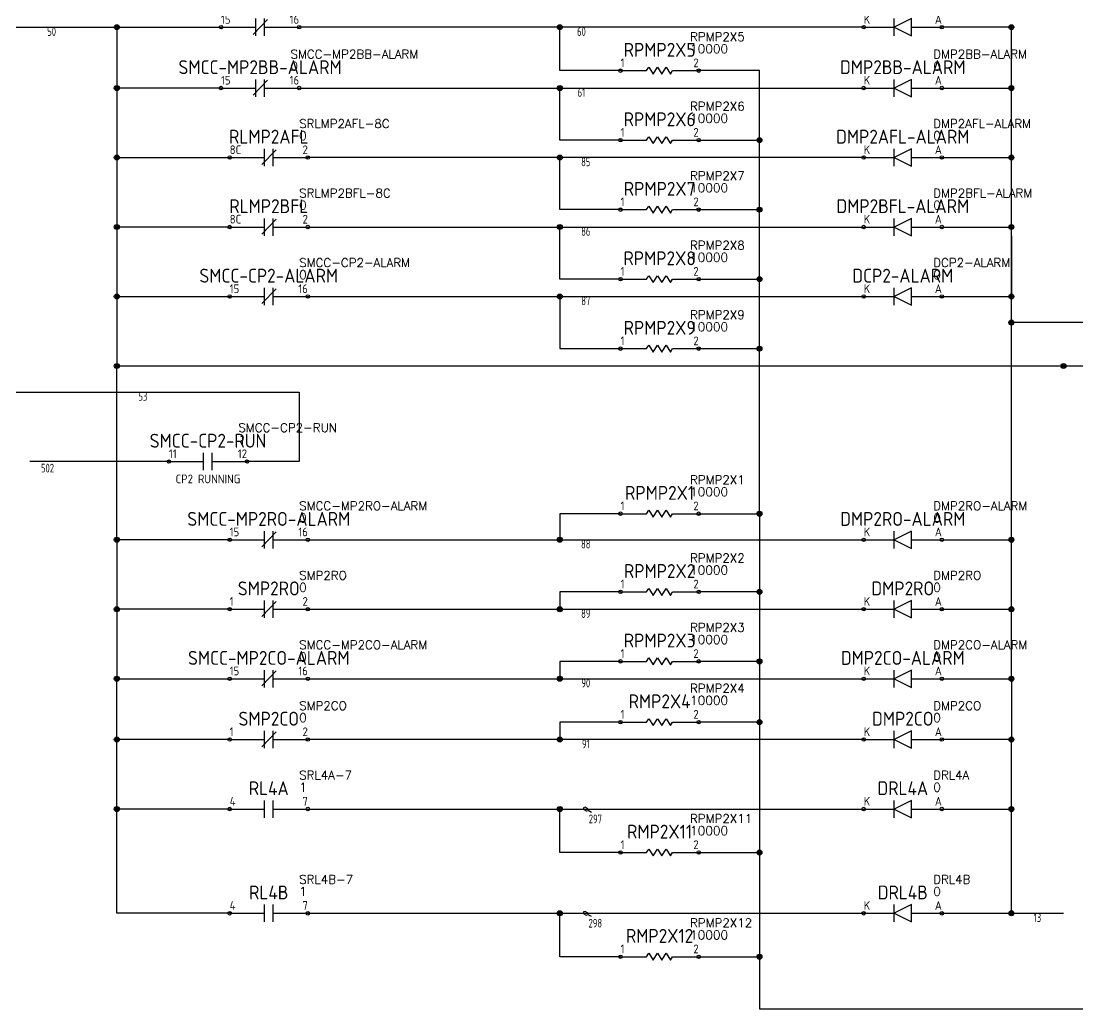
# Model space of a CAD drawing. Header units: millimetres. Extents: x 0 to 1020, y 0 to 646.
# Drawn here: x 515 to 819.1, y 217.5 to 501.8 of the extents above; entities that cross this region are included whole.
import ezdxf
from ezdxf.enums import TextEntityAlignment as Align

# ---------------------------------------------------------------- set-up
doc = ezdxf.new("R2010")
doc.units = ezdxf.units.MM
doc.header["$LTSCALE"] = 0.5
for name, color, linetype in [('NETLIST', 50, 'Continuous'), ('SYMS', 7, 'Continuous'), ('WIREFIXED', 7, 'Continuous'), ('WIRENO', 7, 'Continuous'), ('WIRES', 7, 'Continuous')]:
    doc.layers.add(name, color=color, linetype=linetype)
doc.styles.get("Standard").update_dxf_attribs({"font": 'txt.shx', "bigfont": 'gbcbig.shx'})
doc.styles.add('WD_IEC', font='isocp2.shx', dxfattribs={"width": 0.9, "height": 4})

# ---------------------------------------------------------------- blocks, each defined once
blk = doc.blocks.new('WDDOT')
for radius in [0.72, 0.449, 0.223]:
    blk.add_circle((0, 0), radius)
blk = doc.blocks.new('CONTACT-NC')
for p, q in [((0, 0), (10, 0)), ((13.35, 2.25), (9.28, -2.05)), ((10, -2.5), (10, 2.5)), ((12.5, -2.5), (12.5, 2.5)), ((12.5, 0), (22.5, 0))]:
    blk.add_line(p, q)
for centre in [(0, 0), (22.5, 0)]:
    blk.add_circle(centre, 0.5)
at = {"style": 'WD_IEC', "flags": 1}
blk.add_attdef('LOC', text='', height=4, dxfattribs=at).set_placement((11.25, 11), align=Align.MIDDLE_CENTER)
at = {"style": 'WD_IEC'}
for tag, height, p in [('TAG1', 4, (11.25, 6)), ('DESC1', 2.5, (11.25, -5))]:
    blk.add_attdef(tag, text='', height=height, dxfattribs=at).set_placement(p, align=Align.MIDDLE_CENTER)
for tag, p, height, flags in [('TERM01', (0, 1), 2.5, 8), ('X4TERM01', (0, 0), 0.64, 1), ('X1TERM02', (22.5, 0), 0.64, 1)]:
    blk.add_attdef(tag, p, '', height=height, dxfattribs=dict(at, flags=flags))
at = {"style": 'WD_IEC', "flags": 8}
blk.add_attdef('TERM02', text='', height=2.5, dxfattribs=at).set_placement((22.5, 1), align=Align.RIGHT)
at = {"layer": 'NETLIST'}
for tag, p, height in [('NETTAG', (20, 8.5), 2.5), ('NETVALUE', (20, 5), 2.56)]:
    blk.add_attdef(tag, p, '', height=height, dxfattribs=at)
blk = doc.blocks.new('DIODE-L')
for p, q in [((-22.5, 0), (-13.75, 0)), ((-13.75, -2.5), (-13.75, 2.5)), ((-8.75, 2.5), (-13.75, 0)), ((-13.75, 0), (-8.75, -2.5)), ((-8.75, -2.5), (-8.75, 2.5)), ((-8.75, 0), (0, 0))]:
    blk.add_line(p, q)
for centre in [(-22.5, 0), (0, 0)]:
    blk.add_circle(centre, 0.5)
at = {"style": 'WD_IEC', "flags": 1}
blk.add_attdef('LOC', text='', height=4, dxfattribs=at).set_placement((-11.25, 11), align=Align.MIDDLE_CENTER)
at = {"style": 'WD_IEC'}
for tag, height, p in [('TAG1', 4, (-11.25, 6)), ('DESC1', 2.5, (-11.25, -5))]:
    blk.add_attdef(tag, text='', height=height, dxfattribs=at).set_placement(p, align=Align.MIDDLE_CENTER)
for tag, p, height, flags in [('TERM01', (-22.5, 1), 2.5, 8), ('X4TERM01', (-22.5, 0), 0.64, 1), ('X1TERM02', (0, 0), 0.64, 1)]:
    blk.add_attdef(tag, p, '', height=height, dxfattribs=dict(at, flags=flags))
at = {"style": 'WD_IEC', "flags": 8}
blk.add_attdef('TERM02', text='', height=2.5, dxfattribs=at).set_placement((0, 1), align=Align.RIGHT)
at = {"layer": 'NETLIST'}
for tag, p, height in [('NETTAG', (-2.5, 8.5), 2.5), ('NETVALUE', (-2.5, 5), 2.56)]:
    blk.add_attdef(tag, p, '', height=height, dxfattribs=at)
blk = doc.blocks.new('CONTACT-NO')
for p, q in [((2.5, 0), (12.5, 0)), ((12.5, -2.5), (12.5, 2.5)), ((15, -2.5), (15, 2.5)), ((15, 0), (25, 0))]:
    blk.add_line(p, q)
for centre in [(2.5, 0), (25, 0)]:
    blk.add_circle(centre, 0.5)
at = {"style": 'WD_IEC', "flags": 1}
blk.add_attdef('LOC', text='', height=4, dxfattribs=at).set_placement((13.75, 11), align=Align.MIDDLE_CENTER)
at = {"style": 'WD_IEC'}
for tag, height, p in [('TAG1', 4, (13.75, 6)), ('DESC1', 2.5, (13.75, -5))]:
    blk.add_attdef(tag, text='', height=height, dxfattribs=at).set_placement(p, align=Align.MIDDLE_CENTER)
for tag, p, height, flags in [('TERM01', (2.5, 1), 2.5, 8), ('X4TERM01', (2.5, 0), 0.64, 1), ('X1TERM02', (25, 0), 0.64, 1)]:
    blk.add_attdef(tag, p, '', height=height, dxfattribs=dict(at, flags=flags))
at = {"style": 'WD_IEC', "flags": 8}
blk.add_attdef('TERM02', text='', height=2.5, dxfattribs=at).set_placement((25, 1), align=Align.RIGHT)
at = {"layer": 'NETLIST'}
for tag, p, height in [('NETTAG', (22.5, 8.5), 2.5), ('NETVALUE', (22.5, 5), 2.56)]:
    blk.add_attdef(tag, p, '', height=height, dxfattribs=at)
blk = doc.blocks.new('RESISTOR-1')
for p, q in [((0, 0), (7.5, 0)), ((7.5, 0), (8.12, 1)), ((8.12, 1), (9.38, -1)), ((9.38, -1), (10.62, 1)), ((10.62, 1), (11.88, -1)), ((11.88, -1), (13.12, 1)), ((13.12, 1), (14.38, -1)), ((14.38, -1), (15, 0)), ((15, 0), (22.5, 0))]:
    blk.add_line(p, q)
for centre in [(0, 0), (22.5, 0)]:
    blk.add_circle(centre, 0.5)
at = {"style": 'WD_IEC', "flags": 1}
blk.add_attdef('LOC', text='', height=4, dxfattribs=at).set_placement((11.25, 11), align=Align.MIDDLE_CENTER)
at = {"style": 'WD_IEC'}
for tag, height, p in [('TAG1', 4, (11.25, 6)), ('DESC1', 2.5, (10.75, -3))]:
    blk.add_attdef(tag, text='', height=height, dxfattribs=at).set_placement(p, align=Align.MIDDLE_CENTER)
for tag, p, height, flags in [('TERM01', (0, 1), 2.5, 8), ('X4TERM01', (0, 0), 0.64, 1), ('X1TERM02', (22.5, 0), 0.64, 1)]:
    blk.add_attdef(tag, p, '', height=height, dxfattribs=dict(at, flags=flags))
at = {"style": 'WD_IEC', "flags": 8}
blk.add_attdef('TERM02', text='', height=2.5, dxfattribs=at).set_placement((22.5, 1), align=Align.RIGHT)
at = {"layer": 'NETLIST'}
for tag, p, height in [('NETTAG', (20, 8.5), 2.5), ('NETVALUE', (20, 5), 2.56)]:
    blk.add_attdef(tag, p, '', height=height, dxfattribs=at)
blk = doc.blocks.new('WD_WNH2')
at = {"linetype": 'Continuous', "style": 'WD_IEC', "width": 0.8}
blk.add_attdef('WIRENO', text='', height=2.5, dxfattribs=at).set_placement((0, 0), align=Align.TOP_CENTER)
at = {"style": 'WD_IEC', "flags": 1}
for tag, p in [('W02USER', (0, -1.21)), ('W03USER', (0, -1.33)), ('W04USER', (0, -1.46)), ('W05USER', (0, -1.58)), ('W06USER', (0, -1.71)), ('W07USER', (0, -1.83)), ('W08USER', (0, -1.96)), ('W09USER', (0, -2.08)), ('W01USER', (0, -1.08)), ('W10USER', (0, -2.21))]:
    blk.add_attdef(tag, text='', height=0.08, dxfattribs=at).set_placement(p, align=Align.CENTER)

msp = doc.modelspace()

# ---------------------------------------------------------------- linework, layer by layer
at = {"layer": 'WIRENO'}
for points in [[(679.15, 274.05), (678.19, 274.6), (678.04, 275.15), (677.35, 275.54), (676.81, 275.4), (676.96, 274.85), (677.65, 274.46), (677.92, 274.53)], [(679.15, 244.05), (678.19, 244.6), (678.04, 245.15), (677.35, 245.54), (676.81, 245.4), (676.96, 244.85), (677.65, 244.46), (677.92, 244.53)]]:
    msp.add_lwpolyline(points, dxfattribs=at)
at = {"layer": 'WIRES'}
for p, q in [((505, 500), (542.5, 500)), ((542.5, 500), (542.5, 402.5)), ((542.5, 500), (572.5, 500)), ((542.5, 500), (542.5, 462.5)), ((757.5, 500), (595, 500)), ((670, 487.5), (670, 500)), ((800, 500), (780, 500)), ((800, 462.5), (800, 500)), ((800, 482.5), (800, 500)), ((687.5, 487.5), (670, 487.5)), ((727.5, 487.5), (710, 487.5)), ((727.5, 360), (727.5, 487.5)), ((572.5, 482.5), (542.5, 482.5)), ((595, 482.5), (757.5, 482.5)), ((670, 467.5), (670, 482.5)), ((780, 482.5), (800, 482.5)), ((687.5, 467.5), (670, 467.5)), ((710, 467.5), (727.5, 467.5)), ((542.5, 462.5), (575, 462.5)), ((757.5, 462.5), (597.5, 462.5)), ((670, 447.5), (670, 462.5)), ((780, 462.5), (800, 462.5)), ((800, 460), (800, 462.5)), ((800, 422.5), (800, 460)), ((687.5, 447.5), (670, 447.5)), ((710, 447.5), (727.5, 447.5)), ((575, 442.5), (542.5, 442.5)), ((597.5, 442.5), (757.5, 442.5)), ((670, 427.5), (670, 442.5)), ((780, 442.5), (800, 442.5)), ((800, 352.5), (800, 440)), ((800, 440), (800, 422.5)), ((687.5, 427.5), (670, 427.5)), ((710, 427.5), (727.5, 427.5)), ((542.5, 422.5), (575, 422.5)), ((597.5, 422.5), (757.5, 422.5)), ((670, 422.5), (670, 407.5)), ((780, 422.5), (800, 422.5)), ((887.5, 415), (800, 415)), ((670, 407.5), (687.5, 407.5)), ((710, 407.5), (727.5, 407.5)), ((850, 402.5), (542.5, 402.5)), ((542.5, 352.5), (542.5, 402.5)), ((505, 395), (595, 395)), ((595, 395), (595, 375)), ((557.5, 375), (517.5, 375)), ((595, 375), (580, 375)), ((687.5, 360), (670, 360)), ((670, 360), (670, 352.5)), ((710, 360), (727.5, 360)), ((727.5, 360), (727.5, 337.5)), ((575, 352.5), (542.5, 352.5)), ((542.5, 352.5), (542.5, 312.5)), ((597.5, 352.5), (757.5, 352.5)), ((780, 352.5), (800, 352.5)), ((800, 312.5), (800, 352.5)), ((687.5, 337.5), (670, 337.5)), ((670, 337.5), (670, 332.5)), ((727.5, 337.5), (710, 337.5)), ((727.5, 337.5), (727.5, 317.5)), ((575, 332.5), (542.5, 332.5)), ((597.5, 332.5), (757.5, 332.5)), ((780, 332.5), (800, 332.5)), ((687.5, 317.5), (670, 317.5)), ((670, 317.5), (670, 312.5)), ((727.5, 317.5), (710, 317.5)), ((727.5, 317.5), (727.5, 300)), ((542.5, 312.5), (575, 312.5)), ((542.5, 295), (542.5, 312.5)), ((597.5, 312.5), (757.5, 312.5)), ((780, 312.5), (800, 312.5)), ((800, 312.5), (800, 295)), ((687.5, 300), (670, 300)), ((670, 300), (670, 295)), ((727.5, 300), (710, 300)), ((727.5, 300), (727.5, 217.5)), ((575, 295), (542.5, 295)), ((542.5, 275), (542.5, 295)), ((757.5, 295), (597.5, 295)), ((800, 295), (780, 295)), ((800, 275), (800, 295)), ((575, 275), (542.5, 275)), ((542.5, 245), (542.5, 275)), ((597.5, 275), (757.5, 275)), ((670, 262.5), (670, 275)), ((780, 275), (800, 275)), ((800, 245), (800, 275)), ((687.5, 262.5), (670, 262.5)), ((710, 262.5), (727.5, 262.5)), ((575, 245), (542.5, 245)), ((597.5, 245), (757.5, 245)), ((670, 232.5), (670, 245)), ((780, 245), (800, 245)), ((800, 245), (815, 245)), ((687.5, 232.5), (670, 232.5)), ((710, 232.5), (727.5, 232.5)), ((727.5, 217.5), (925.72, 217.5))]:
    msp.add_line(p, q, dxfattribs=at)

# ---------------------------------------------------------------- block references
ref = msp.add_blockref('CONTACT-NC', (572.5, 500))
ref.add_attrib('TERM02', '16', dxfattribs={"height": 2.5, "style": 'WD_IEC'}).set_placement((595, 501), align=Align.RIGHT)
ref.add_attrib('TERM01', '15', (572.5, 501), dxfattribs={"height": 2.5, "style": 'WD_IEC'})
ref.add_attrib('TAG1', 'SMCC-MP2AB-ALARM', dxfattribs={"height": 4, "style": 'WD_IEC'}).set_placement((583.75, 506), align=Align.MIDDLE_CENTER)
ref.add_attrib('NETVALUE', '0', (592.5, 505), dxfattribs={"layer": 'NETLIST', "height": 2.56})
ref.add_attrib('NETTAG', 'SMCC-MP2AB-ALARM', (592.5, 508.5), dxfattribs={"layer": 'NETLIST', "height": 2.5})
ref = msp.add_blockref('DIODE-L', (780, 500))
ref.add_attrib('NETTAG', 'DMP2AB-ALARM', (777.5, 508.5), dxfattribs={"layer": 'NETLIST', "height": 2.5})
ref.add_attrib('NETVALUE', '0', (777.5, 505), dxfattribs={"layer": 'NETLIST', "height": 2.56})
ref.add_attrib('TAG1', 'DMP2AB-ALARM', dxfattribs={"height": 4, "style": 'WD_IEC'}).set_placement((768.75, 506), align=Align.MIDDLE_CENTER)
ref.add_attrib('TERM01', 'K', (757.5, 501), dxfattribs={"height": 2.5, "style": 'WD_IEC'})
ref.add_attrib('TERM02', 'A', dxfattribs={"height": 2.5, "style": 'WD_IEC'}).set_placement((780, 501), align=Align.RIGHT)
ref = msp.add_blockref('RESISTOR-1', (687.5, 487.5))
ref.add_attrib('NETTAG', 'RPMP2X5', (707.5, 496), dxfattribs={"layer": 'NETLIST', "height": 2.5})
ref.add_attrib('NETVALUE', '10000', (707.5, 492.5), dxfattribs={"layer": 'NETLIST', "height": 2.56})
ref.add_attrib('TAG1', 'RPMP2X5', dxfattribs={"height": 4, "style": 'WD_IEC'}).set_placement((698.75, 493.5), align=Align.MIDDLE_CENTER)
ref.add_attrib('TERM01', '1', (687.5, 488.5), dxfattribs={"height": 2.5, "style": 'WD_IEC'})
ref.add_attrib('TERM02', '2', dxfattribs={"height": 2.5, "style": 'WD_IEC'}).set_placement((710, 488.5), align=Align.RIGHT)
ref = msp.add_blockref('CONTACT-NC', (572.5, 482.5))
ref.add_attrib('TERM02', '16', dxfattribs={"height": 2.5, "style": 'WD_IEC'}).set_placement((595, 483.5), align=Align.RIGHT)
ref.add_attrib('TERM01', '15', (572.5, 483.5), dxfattribs={"height": 2.5, "style": 'WD_IEC'})
ref.add_attrib('TAG1', 'SMCC-MP2BB-ALARM', dxfattribs={"height": 4, "style": 'WD_IEC'}).set_placement((583.75, 488.5), align=Align.MIDDLE_CENTER)
ref.add_attrib('NETVALUE', '0', (592.5, 487.5), dxfattribs={"layer": 'NETLIST', "height": 2.56})
ref.add_attrib('NETTAG', 'SMCC-MP2BB-ALARM', (592.5, 491), dxfattribs={"layer": 'NETLIST', "height": 2.5})
ref = msp.add_blockref('DIODE-L', (780, 482.5))
ref.add_attrib('NETTAG', 'DMP2BB-ALARM', (777.5, 491), dxfattribs={"layer": 'NETLIST', "height": 2.5})
ref.add_attrib('NETVALUE', '0', (777.5, 487.5), dxfattribs={"layer": 'NETLIST', "height": 2.56})
ref.add_attrib('TAG1', 'DMP2BB-ALARM', dxfattribs={"height": 4, "style": 'WD_IEC'}).set_placement((768.75, 488.5), align=Align.MIDDLE_CENTER)
ref.add_attrib('TERM01', 'K', (757.5, 483.5), dxfattribs={"height": 2.5, "style": 'WD_IEC'})
ref.add_attrib('TERM02', 'A', dxfattribs={"height": 2.5, "style": 'WD_IEC'}).set_placement((780, 483.5), align=Align.RIGHT)
ref = msp.add_blockref('RESISTOR-1', (687.5, 467.5))
ref.add_attrib('NETTAG', 'RPMP2X6', (707.5, 476), dxfattribs={"layer": 'NETLIST', "height": 2.5})
ref.add_attrib('NETVALUE', '10000', (707.5, 472.5), dxfattribs={"layer": 'NETLIST', "height": 2.56})
ref.add_attrib('TAG1', 'RPMP2X6', dxfattribs={"height": 4, "style": 'WD_IEC'}).set_placement((698.75, 473.5), align=Align.MIDDLE_CENTER)
ref.add_attrib('TERM01', '1', (687.5, 468.5), dxfattribs={"height": 2.5, "style": 'WD_IEC'})
ref.add_attrib('TERM02', '2', dxfattribs={"height": 2.5, "style": 'WD_IEC'}).set_placement((710, 468.5), align=Align.RIGHT)
ref = msp.add_blockref('CONTACT-NC', (575, 462.5))
ref.add_attrib('TERM02', '2', dxfattribs={"height": 2.5, "style": 'WD_IEC'}).set_placement((597.5, 463.5), align=Align.RIGHT)
ref.add_attrib('TERM01', '8C', (575, 463.5), dxfattribs={"height": 2.5, "style": 'WD_IEC'})
ref.add_attrib('TAG1', 'RLMP2AFL', dxfattribs={"height": 4, "style": 'WD_IEC'}).set_placement((586.25, 468.5), align=Align.MIDDLE_CENTER)
ref.add_attrib('NETVALUE', '0', (595, 467.5), dxfattribs={"layer": 'NETLIST', "height": 2.56})
ref.add_attrib('NETTAG', 'SRLMP2AFL-8C', (595, 471), dxfattribs={"layer": 'NETLIST', "height": 2.5})
ref = msp.add_blockref('DIODE-L', (780, 462.5))
ref.add_attrib('NETTAG', 'DMP2AFL-ALARM', (777.5, 471), dxfattribs={"layer": 'NETLIST', "height": 2.5})
ref.add_attrib('NETVALUE', '0', (777.5, 467.5), dxfattribs={"layer": 'NETLIST', "height": 2.56})
ref.add_attrib('TAG1', 'DMP2AFL-ALARM', dxfattribs={"height": 4, "style": 'WD_IEC'}).set_placement((768.75, 468.5), align=Align.MIDDLE_CENTER)
ref.add_attrib('TERM01', 'K', (757.5, 463.5), dxfattribs={"height": 2.5, "style": 'WD_IEC'})
ref.add_attrib('TERM02', 'A', dxfattribs={"height": 2.5, "style": 'WD_IEC'}).set_placement((780, 463.5), align=Align.RIGHT)
ref = msp.add_blockref('RESISTOR-1', (687.5, 447.5))
ref.add_attrib('NETTAG', 'RPMP2X7', (707.5, 456), dxfattribs={"layer": 'NETLIST', "height": 2.5})
ref.add_attrib('NETVALUE', '10000', (707.5, 452.5), dxfattribs={"layer": 'NETLIST', "height": 2.56})
ref.add_attrib('TAG1', 'RPMP2X7', dxfattribs={"height": 4, "style": 'WD_IEC'}).set_placement((698.75, 453.5), align=Align.MIDDLE_CENTER)
ref.add_attrib('TERM01', '1', (687.5, 448.5), dxfattribs={"height": 2.5, "style": 'WD_IEC'})
ref.add_attrib('TERM02', '2', dxfattribs={"height": 2.5, "style": 'WD_IEC'}).set_placement((710, 448.5), align=Align.RIGHT)
ref = msp.add_blockref('CONTACT-NC', (575, 442.5))
ref.add_attrib('TERM02', '2', dxfattribs={"height": 2.5, "style": 'WD_IEC'}).set_placement((597.5, 443.5), align=Align.RIGHT)
ref.add_attrib('TERM01', '8C', (575, 443.5), dxfattribs={"height": 2.5, "style": 'WD_IEC'})
ref.add_attrib('TAG1', 'RLMP2BFL', dxfattribs={"height": 4, "style": 'WD_IEC'}).set_placement((586.25, 448.5), align=Align.MIDDLE_CENTER)
ref.add_attrib('NETVALUE', '0', (595, 447.5), dxfattribs={"layer": 'NETLIST', "height": 2.56})
ref.add_attrib('NETTAG', 'SRLMP2BFL-8C', (595, 451), dxfattribs={"layer": 'NETLIST', "height": 2.5})
ref = msp.add_blockref('DIODE-L', (780, 442.5))
ref.add_attrib('NETTAG', 'DMP2BFL-ALARM', (777.5, 451), dxfattribs={"layer": 'NETLIST', "height": 2.5})
ref.add_attrib('NETVALUE', '0', (777.5, 447.5), dxfattribs={"layer": 'NETLIST', "height": 2.56})
ref.add_attrib('TAG1', 'DMP2BFL-ALARM', dxfattribs={"height": 4, "style": 'WD_IEC'}).set_placement((768.75, 448.5), align=Align.MIDDLE_CENTER)
ref.add_attrib('TERM01', 'K', (757.5, 443.5), dxfattribs={"height": 2.5, "style": 'WD_IEC'})
ref.add_attrib('TERM02', 'A', dxfattribs={"height": 2.5, "style": 'WD_IEC'}).set_placement((780, 443.5), align=Align.RIGHT)
ref = msp.add_blockref('RESISTOR-1', (687.5, 427.5))
ref.add_attrib('NETTAG', 'RPMP2X8', (707.5, 436), dxfattribs={"layer": 'NETLIST', "height": 2.5})
ref.add_attrib('NETVALUE', '10000', (707.5, 432.5), dxfattribs={"layer": 'NETLIST', "height": 2.56})
ref.add_attrib('TAG1', 'RPMP2X8', dxfattribs={"height": 4, "style": 'WD_IEC'}).set_placement((698.75, 433.5), align=Align.MIDDLE_CENTER)
ref.add_attrib('TERM01', '1', (687.5, 428.5), dxfattribs={"height": 2.5, "style": 'WD_IEC'})
ref.add_attrib('TERM02', '2', dxfattribs={"height": 2.5, "style": 'WD_IEC'}).set_placement((710, 428.5), align=Align.RIGHT)
ref = msp.add_blockref('CONTACT-NC', (575, 422.5))
ref.add_attrib('TERM02', '16', dxfattribs={"height": 2.5, "style": 'WD_IEC'}).set_placement((597.5, 423.5), align=Align.RIGHT)
ref.add_attrib('TERM01', '15', (575, 423.5), dxfattribs={"height": 2.5, "style": 'WD_IEC'})
ref.add_attrib('TAG1', 'SMCC-CP2-ALARM', dxfattribs={"height": 4, "style": 'WD_IEC'}).set_placement((586.25, 428.5), align=Align.MIDDLE_CENTER)
ref.add_attrib('NETVALUE', '0', (595, 427.5), dxfattribs={"layer": 'NETLIST', "height": 2.56})
ref.add_attrib('NETTAG', 'SMCC-CP2-ALARM', (595, 431), dxfattribs={"layer": 'NETLIST', "height": 2.5})
ref = msp.add_blockref('DIODE-L', (780, 422.5))
ref.add_attrib('NETTAG', 'DCP2-ALARM', (777.5, 431), dxfattribs={"layer": 'NETLIST', "height": 2.5})
ref.add_attrib('NETVALUE', '0', (777.5, 427.5), dxfattribs={"layer": 'NETLIST', "height": 2.56})
ref.add_attrib('TAG1', 'DCP2-ALARM', dxfattribs={"height": 4, "style": 'WD_IEC'}).set_placement((768.75, 428.5), align=Align.MIDDLE_CENTER)
ref.add_attrib('TERM01', 'K', (757.5, 423.5), dxfattribs={"height": 2.5, "style": 'WD_IEC'})
ref.add_attrib('TERM02', 'A', dxfattribs={"height": 2.5, "style": 'WD_IEC'}).set_placement((780, 423.5), align=Align.RIGHT)
ref = msp.add_blockref('RESISTOR-1', (687.5, 407.5))
ref.add_attrib('NETTAG', 'RPMP2X9', (707.5, 416), dxfattribs={"layer": 'NETLIST', "height": 2.5})
ref.add_attrib('NETVALUE', '10000', (707.5, 412.5), dxfattribs={"layer": 'NETLIST', "height": 2.56})
ref.add_attrib('TAG1', 'RPMP2X9', dxfattribs={"height": 4, "style": 'WD_IEC'}).set_placement((698.75, 413.5), align=Align.MIDDLE_CENTER)
ref.add_attrib('TERM01', '1', (687.5, 408.5), dxfattribs={"height": 2.5, "style": 'WD_IEC'})
ref.add_attrib('TERM02', '2', dxfattribs={"height": 2.5, "style": 'WD_IEC'}).set_placement((710, 408.5), align=Align.RIGHT)
ref = msp.add_blockref('CONTACT-NO', (555, 375))
ref.add_attrib('NETTAG', 'SMCC-CP2-RUN', (577.5, 383.5), dxfattribs={"layer": 'NETLIST', "height": 2.5})
ref.add_attrib('NETVALUE', '1', (577.5, 380), dxfattribs={"layer": 'NETLIST', "height": 2.56})
ref.add_attrib('TAG1', 'SMCC-CP2-RUN', dxfattribs={"height": 4, "style": 'WD_IEC'}).set_placement((568.75, 381), align=Align.MIDDLE_CENTER)
ref.add_attrib('DESC1', 'CP2 RUNNING', dxfattribs={"height": 2.5, "style": 'WD_IEC'}).set_placement((568.75, 370), align=Align.MIDDLE_CENTER)
ref.add_attrib('TERM01', '11', (557.5, 376), dxfattribs={"height": 2.5, "style": 'WD_IEC'})
ref.add_attrib('TERM02', '12', dxfattribs={"height": 2.5, "style": 'WD_IEC'}).set_placement((580, 376), align=Align.RIGHT)
ref = msp.add_blockref('RESISTOR-1', (687.5, 360))
ref.add_attrib('NETTAG', 'RPMP2X1', (707.5, 368.5), dxfattribs={"layer": 'NETLIST', "height": 2.5})
ref.add_attrib('NETVALUE', '10000', (707.5, 365), dxfattribs={"layer": 'NETLIST', "height": 2.56})
ref.add_attrib('TAG1', 'RPMP2X1', dxfattribs={"height": 4, "style": 'WD_IEC'}).set_placement((698.75, 366), align=Align.MIDDLE_CENTER)
ref.add_attrib('TERM01', '1', (687.5, 361), dxfattribs={"height": 2.5, "style": 'WD_IEC'})
ref.add_attrib('TERM02', '2', dxfattribs={"height": 2.5, "style": 'WD_IEC'}).set_placement((710, 361), align=Align.RIGHT)
ref = msp.add_blockref('CONTACT-NC', (575, 352.5))
ref.add_attrib('TERM02', '16', dxfattribs={"height": 2.5, "style": 'WD_IEC'}).set_placement((597.5, 353.5), align=Align.RIGHT)
ref.add_attrib('TERM01', '15', (575, 353.5), dxfattribs={"height": 2.5, "style": 'WD_IEC'})
ref.add_attrib('TAG1', 'SMCC-MP2RO-ALARM', dxfattribs={"height": 4, "style": 'WD_IEC'}).set_placement((586.25, 358.5), align=Align.MIDDLE_CENTER)
ref.add_attrib('NETVALUE', '0', (595, 357.5), dxfattribs={"layer": 'NETLIST', "height": 2.56})
ref.add_attrib('NETTAG', 'SMCC-MP2RO-ALARM', (595, 361), dxfattribs={"layer": 'NETLIST', "height": 2.5})
ref = msp.add_blockref('DIODE-L', (780, 352.5))
ref.add_attrib('NETTAG', 'DMP2RO-ALARM', (777.5, 361), dxfattribs={"layer": 'NETLIST', "height": 2.5})
ref.add_attrib('NETVALUE', '0', (777.5, 357.5), dxfattribs={"layer": 'NETLIST', "height": 2.56})
ref.add_attrib('TAG1', 'DMP2RO-ALARM', dxfattribs={"height": 4, "style": 'WD_IEC'}).set_placement((768.75, 358.5), align=Align.MIDDLE_CENTER)
ref.add_attrib('TERM01', 'K', (757.5, 353.5), dxfattribs={"height": 2.5, "style": 'WD_IEC'})
ref.add_attrib('TERM02', 'A', dxfattribs={"height": 2.5, "style": 'WD_IEC'}).set_placement((780, 353.5), align=Align.RIGHT)
ref = msp.add_blockref('RESISTOR-1', (687.5, 337.5))
ref.add_attrib('NETTAG', 'RPMP2X2', (707.5, 346), dxfattribs={"layer": 'NETLIST', "height": 2.5})
ref.add_attrib('NETVALUE', '10000', (707.5, 342.5), dxfattribs={"layer": 'NETLIST', "height": 2.56})
ref.add_attrib('TAG1', 'RPMP2X2', dxfattribs={"height": 4, "style": 'WD_IEC'}).set_placement((698.75, 343.5), align=Align.MIDDLE_CENTER)
ref.add_attrib('TERM01', '1', (687.5, 338.5), dxfattribs={"height": 2.5, "style": 'WD_IEC'})
ref.add_attrib('TERM02', '2', dxfattribs={"height": 2.5, "style": 'WD_IEC'}).set_placement((710, 338.5), align=Align.RIGHT)
ref = msp.add_blockref('CONTACT-NC', (575, 332.5))
ref.add_attrib('TERM02', '2', dxfattribs={"height": 2.5, "style": 'WD_IEC'}).set_placement((597.5, 333.5), align=Align.RIGHT)
ref.add_attrib('TERM01', '1', (575, 333.5), dxfattribs={"height": 2.5, "style": 'WD_IEC'})
ref.add_attrib('TAG1', 'SMP2RO', dxfattribs={"height": 4, "style": 'WD_IEC'}).set_placement((586.25, 338.5), align=Align.MIDDLE_CENTER)
ref.add_attrib('NETVALUE', '0', (595, 337.5), dxfattribs={"layer": 'NETLIST', "height": 2.56})
ref.add_attrib('NETTAG', 'SMP2RO', (595, 341), dxfattribs={"layer": 'NETLIST', "height": 2.5})
ref = msp.add_blockref('DIODE-L', (780, 332.5))
ref.add_attrib('NETTAG', 'DMP2RO', (777.5, 341), dxfattribs={"layer": 'NETLIST', "height": 2.5})
ref.add_attrib('NETVALUE', '0', (777.5, 337.5), dxfattribs={"layer": 'NETLIST', "height": 2.56})
ref.add_attrib('TAG1', 'DMP2RO', dxfattribs={"height": 4, "style": 'WD_IEC'}).set_placement((768.75, 338.5), align=Align.MIDDLE_CENTER)
ref.add_attrib('TERM01', 'K', (757.5, 333.5), dxfattribs={"height": 2.5, "style": 'WD_IEC'})
ref.add_attrib('TERM02', 'A', dxfattribs={"height": 2.5, "style": 'WD_IEC'}).set_placement((780, 333.5), align=Align.RIGHT)
ref = msp.add_blockref('RESISTOR-1', (687.5, 317.5))
ref.add_attrib('NETTAG', 'RPMP2X3', (707.5, 326), dxfattribs={"layer": 'NETLIST', "height": 2.5})
ref.add_attrib('NETVALUE', '10000', (707.5, 322.5), dxfattribs={"layer": 'NETLIST', "height": 2.56})
ref.add_attrib('TAG1', 'RPMP2X3', dxfattribs={"height": 4, "style": 'WD_IEC'}).set_placement((698.75, 323.5), align=Align.MIDDLE_CENTER)
ref.add_attrib('TERM01', '1', (687.5, 318.5), dxfattribs={"height": 2.5, "style": 'WD_IEC'})
ref.add_attrib('TERM02', '2', dxfattribs={"height": 2.5, "style": 'WD_IEC'}).set_placement((710, 318.5), align=Align.RIGHT)
ref = msp.add_blockref('CONTACT-NC', (575, 312.5))
ref.add_attrib('TERM02', '16', dxfattribs={"height": 2.5, "style": 'WD_IEC'}).set_placement((597.5, 313.5), align=Align.RIGHT)
ref.add_attrib('TERM01', '15', (575, 313.5), dxfattribs={"height": 2.5, "style": 'WD_IEC'})
ref.add_attrib('TAG1', 'SMCC-MP2CO-ALARM', dxfattribs={"height": 4, "style": 'WD_IEC'}).set_placement((586.25, 318.5), align=Align.MIDDLE_CENTER)
ref.add_attrib('NETVALUE', '0', (595, 317.5), dxfattribs={"layer": 'NETLIST', "height": 2.56})
ref.add_attrib('NETTAG', 'SMCC-MP2CO-ALARM', (595, 321), dxfattribs={"layer": 'NETLIST', "height": 2.5})
ref = msp.add_blockref('DIODE-L', (780, 312.5))
ref.add_attrib('NETTAG', 'DMP2CO-ALARM', (777.5, 321), dxfattribs={"layer": 'NETLIST', "height": 2.5})
ref.add_attrib('NETVALUE', '0', (777.5, 317.5), dxfattribs={"layer": 'NETLIST', "height": 2.56})
ref.add_attrib('TAG1', 'DMP2CO-ALARM', dxfattribs={"height": 4, "style": 'WD_IEC'}).set_placement((768.75, 318.5), align=Align.MIDDLE_CENTER)
ref.add_attrib('TERM01', 'K', (757.5, 313.5), dxfattribs={"height": 2.5, "style": 'WD_IEC'})
ref.add_attrib('TERM02', 'A', dxfattribs={"height": 2.5, "style": 'WD_IEC'}).set_placement((780, 313.5), align=Align.RIGHT)
ref = msp.add_blockref('RESISTOR-1', (687.5, 300))
ref.add_attrib('NETTAG', 'RPMP2X4', (707.5, 308.5), dxfattribs={"layer": 'NETLIST', "height": 2.5})
ref.add_attrib('NETVALUE', '10000', (707.5, 305), dxfattribs={"layer": 'NETLIST', "height": 2.56})
ref.add_attrib('TAG1', 'RMP2X4', dxfattribs={"height": 4, "style": 'WD_IEC'}).set_placement((698.75, 306), align=Align.MIDDLE_CENTER)
ref.add_attrib('TERM01', '1', (687.5, 301), dxfattribs={"height": 2.5, "style": 'WD_IEC'})
ref.add_attrib('TERM02', '2', dxfattribs={"height": 2.5, "style": 'WD_IEC'}).set_placement((710, 301), align=Align.RIGHT)
ref = msp.add_blockref('CONTACT-NC', (575, 295))
ref.add_attrib('TERM02', '2', dxfattribs={"height": 2.5, "style": 'WD_IEC'}).set_placement((597.5, 296), align=Align.RIGHT)
ref.add_attrib('TERM01', '1', (575, 296), dxfattribs={"height": 2.5, "style": 'WD_IEC'})
ref.add_attrib('TAG1', 'SMP2CO', dxfattribs={"height": 4, "style": 'WD_IEC'}).set_placement((586.25, 301), align=Align.MIDDLE_CENTER)
ref.add_attrib('NETVALUE', '0', (595, 300), dxfattribs={"layer": 'NETLIST', "height": 2.56})
ref.add_attrib('NETTAG', 'SMP2CO', (595, 303.5), dxfattribs={"layer": 'NETLIST', "height": 2.5})
ref = msp.add_blockref('DIODE-L', (780, 295))
ref.add_attrib('NETTAG', 'DMP2CO', (777.5, 303.5), dxfattribs={"layer": 'NETLIST', "height": 2.5})
ref.add_attrib('NETVALUE', '0', (777.5, 300), dxfattribs={"layer": 'NETLIST', "height": 2.56})
ref.add_attrib('TAG1', 'DMP2CO', dxfattribs={"height": 4, "style": 'WD_IEC'}).set_placement((768.75, 301), align=Align.MIDDLE_CENTER)
ref.add_attrib('TERM01', 'K', (757.5, 296), dxfattribs={"height": 2.5, "style": 'WD_IEC'})
ref.add_attrib('TERM02', 'A', dxfattribs={"height": 2.5, "style": 'WD_IEC'}).set_placement((780, 296), align=Align.RIGHT)
ref = msp.add_blockref('CONTACT-NO', (572.5, 275))
ref.add_attrib('NETTAG', 'SRL4A-7', (595, 283.5), dxfattribs={"layer": 'NETLIST', "height": 2.5})
ref.add_attrib('NETVALUE', '1', (595, 280), dxfattribs={"layer": 'NETLIST', "height": 2.56})
ref.add_attrib('TAG1', 'RL4A', dxfattribs={"height": 4, "style": 'WD_IEC'}).set_placement((586.25, 281), align=Align.MIDDLE_CENTER)
ref.add_attrib('TERM01', '4', (575, 276), dxfattribs={"height": 2.5, "style": 'WD_IEC'})
ref.add_attrib('TERM02', '7', dxfattribs={"height": 2.5, "style": 'WD_IEC'}).set_placement((597.5, 276), align=Align.RIGHT)
ref = msp.add_blockref('DIODE-L', (780, 275))
ref.add_attrib('NETTAG', 'DRL4A', (777.5, 283.5), dxfattribs={"layer": 'NETLIST', "height": 2.5})
ref.add_attrib('NETVALUE', '0', (777.5, 280), dxfattribs={"layer": 'NETLIST', "height": 2.56})
ref.add_attrib('TAG1', 'DRL4A', dxfattribs={"height": 4, "style": 'WD_IEC'}).set_placement((768.75, 281), align=Align.MIDDLE_CENTER)
ref.add_attrib('TERM01', 'K', (757.5, 276), dxfattribs={"height": 2.5, "style": 'WD_IEC'})
ref.add_attrib('TERM02', 'A', dxfattribs={"height": 2.5, "style": 'WD_IEC'}).set_placement((780, 276), align=Align.RIGHT)
ref = msp.add_blockref('RESISTOR-1', (687.5, 262.5))
ref.add_attrib('NETTAG', 'RPMP2X11', (707.5, 271), dxfattribs={"layer": 'NETLIST', "height": 2.5})
ref.add_attrib('NETVALUE', '10000', (707.5, 267.5), dxfattribs={"layer": 'NETLIST', "height": 2.56})
ref.add_attrib('TAG1', 'RMP2X11', dxfattribs={"height": 4, "style": 'WD_IEC'}).set_placement((698.75, 268.5), align=Align.MIDDLE_CENTER)
ref.add_attrib('TERM01', '1', (687.5, 263.5), dxfattribs={"height": 2.5, "style": 'WD_IEC'})
ref.add_attrib('TERM02', '2', dxfattribs={"height": 2.5, "style": 'WD_IEC'}).set_placement((710, 263.5), align=Align.RIGHT)
ref = msp.add_blockref('CONTACT-NO', (572.5, 245))
ref.add_attrib('NETTAG', 'SRL4B-7', (595, 253.5), dxfattribs={"layer": 'NETLIST', "height": 2.5})
ref.add_attrib('NETVALUE', '1', (595, 250), dxfattribs={"layer": 'NETLIST', "height": 2.56})
ref.add_attrib('TAG1', 'RL4B', dxfattribs={"height": 4, "style": 'WD_IEC'}).set_placement((586.25, 251), align=Align.MIDDLE_CENTER)
ref.add_attrib('TERM01', '4', (575, 246), dxfattribs={"height": 2.5, "style": 'WD_IEC'})
ref.add_attrib('TERM02', '7', dxfattribs={"height": 2.5, "style": 'WD_IEC'}).set_placement((597.5, 246), align=Align.RIGHT)
ref = msp.add_blockref('DIODE-L', (780, 245))
ref.add_attrib('NETTAG', 'DRL4B', (777.5, 253.5), dxfattribs={"layer": 'NETLIST', "height": 2.5})
ref.add_attrib('NETVALUE', '0', (777.5, 250), dxfattribs={"layer": 'NETLIST', "height": 2.56})
ref.add_attrib('TAG1', 'DRL4B', dxfattribs={"height": 4, "style": 'WD_IEC'}).set_placement((768.75, 251), align=Align.MIDDLE_CENTER)
ref.add_attrib('TERM01', 'K', (757.5, 246), dxfattribs={"height": 2.5, "style": 'WD_IEC'})
ref.add_attrib('TERM02', 'A', dxfattribs={"height": 2.5, "style": 'WD_IEC'}).set_placement((780, 246), align=Align.RIGHT)
ref = msp.add_blockref('RESISTOR-1', (687.5, 232.5))
ref.add_attrib('NETTAG', 'RPMP2X12', (707.5, 241), dxfattribs={"layer": 'NETLIST', "height": 2.5})
ref.add_attrib('NETVALUE', '10000', (707.5, 237.5), dxfattribs={"layer": 'NETLIST', "height": 2.56})
ref.add_attrib('TAG1', 'RMP2X12', dxfattribs={"height": 4, "style": 'WD_IEC'}).set_placement((698.75, 238.5), align=Align.MIDDLE_CENTER)
ref.add_attrib('TERM01', '1', (687.5, 233.5), dxfattribs={"height": 2.5, "style": 'WD_IEC'})
ref.add_attrib('TERM02', '2', dxfattribs={"height": 2.5, "style": 'WD_IEC'}).set_placement((710, 233.5), align=Align.RIGHT)
at = {"layer": 'SYMS'}
for p in [(542.5, 500), (542.5, 500), (670, 500), (800, 500), (800, 500), (542.5, 482.5), (670, 482.5), (800, 482.5), (727.5, 467.5), (542.5, 462.5), (670, 462.5), (800, 462.5), (727.5, 447.5), (542.5, 442.5), (670, 442.5), (800, 442.5), (727.5, 427.5), (542.5, 422.5), (670, 422.5), (800, 422.5), (800, 415), (727.5, 407.5), (542.5, 402.5), (542.5, 402.5), (815, 402.5), (727.5, 360), (542.5, 352.5), (670, 352.5), (800, 352.5), (727.5, 337.5), (542.5, 332.5), (670, 332.5), (800, 332.5), (727.5, 317.5), (542.5, 312.5), (670, 312.5), (800, 312.5), (727.5, 300), (542.5, 295), (670, 295), (800, 295), (542.5, 275), (670, 275), (800, 275), (727.5, 262.5), (670, 245), (800, 245), (727.5, 232.5)]:
    msp.add_blockref('WDDOT', p, dxfattribs=at)
at = {"layer": 'WIREFIXED'}
ref = msp.add_blockref('WD_WNH2', (522.5, 375), dxfattribs=at)
ref.add_attrib('WIRENOF', '502', dxfattribs={"linetype": 'Continuous', "height": 2.5, "style": 'WD_IEC', "width": 0.8}).set_placement((522.56, 374.37), align=Align.TOP_CENTER)
ref = msp.add_blockref('WD_WNH2', (807.5, 245), dxfattribs=at)
ref.add_attrib('WIRENOF', '13', dxfattribs={"linetype": 'Continuous', "height": 2.5, "style": 'WD_IEC', "width": 0.8}).set_placement((807.5, 245), align=Align.TOP_CENTER)
at = {"layer": 'WIRENO'}
ref = msp.add_blockref('WD_WNH2', (523.75, 500), dxfattribs=at)
ref.add_attrib('WIRENO', '50', dxfattribs={"linetype": 'Continuous', "height": 2.5, "style": 'WD_IEC', "width": 0.8}).set_placement((523.75, 500), align=Align.TOP_CENTER)
ref = msp.add_blockref('WD_WNH2', (676.25, 500), dxfattribs=at)
ref.add_attrib('WIRENO', '60', dxfattribs={"linetype": 'Continuous', "height": 2.5, "style": 'WD_IEC', "width": 0.8}).set_placement((676.25, 500), align=Align.TOP_CENTER)
ref = msp.add_blockref('WD_WNH2', (676.25, 482.5), dxfattribs=at)
ref.add_attrib('WIRENO', '61', dxfattribs={"linetype": 'Continuous', "height": 2.5, "style": 'WD_IEC', "width": 0.8}).set_placement((676.25, 482.5), align=Align.TOP_CENTER)
ref = msp.add_blockref('WD_WNH2', (677.5, 462.5), dxfattribs=at)
ref.add_attrib('WIRENO', '85', dxfattribs={"linetype": 'Continuous', "height": 2.5, "style": 'WD_IEC', "width": 0.8}).set_placement((677.5, 462.5), align=Align.TOP_CENTER)
ref = msp.add_blockref('WD_WNH2', (677.5, 442.5), dxfattribs=at)
ref.add_attrib('WIRENO', '86', dxfattribs={"linetype": 'Continuous', "height": 2.5, "style": 'WD_IEC', "width": 0.8}).set_placement((677.5, 442.5), align=Align.TOP_CENTER)
ref = msp.add_blockref('WD_WNH2', (677.5, 422.5), dxfattribs=at)
ref.add_attrib('WIRENO', '87', dxfattribs={"linetype": 'Continuous', "height": 2.5, "style": 'WD_IEC', "width": 0.8}).set_placement((677.5, 422.5), align=Align.TOP_CENTER)
ref = msp.add_blockref('WD_WNH2', (550, 395), dxfattribs=at)
ref.add_attrib('WIRENO', '53', dxfattribs={"linetype": 'Continuous', "height": 2.5, "style": 'WD_IEC', "width": 0.8}).set_placement((550, 395), align=Align.TOP_CENTER)
ref = msp.add_blockref('WD_WNH2', (677.5, 352.5), dxfattribs=at)
ref.add_attrib('WIRENO', '88', dxfattribs={"linetype": 'Continuous', "height": 2.5, "style": 'WD_IEC', "width": 0.8}).set_placement((677.5, 352.5), align=Align.TOP_CENTER)
ref = msp.add_blockref('WD_WNH2', (677.5, 332.5), dxfattribs=at)
ref.add_attrib('WIRENO', '89', dxfattribs={"linetype": 'Continuous', "height": 2.5, "style": 'WD_IEC', "width": 0.8}).set_placement((677.5, 332.5), align=Align.TOP_CENTER)
ref = msp.add_blockref('WD_WNH2', (677.5, 312.5), dxfattribs=at)
ref.add_attrib('WIRENO', '90', dxfattribs={"linetype": 'Continuous', "height": 2.5, "style": 'WD_IEC', "width": 0.8}).set_placement((677.5, 312.5), align=Align.TOP_CENTER)
ref = msp.add_blockref('WD_WNH2', (677.5, 295), dxfattribs=at)
ref.add_attrib('WIRENO', '91', dxfattribs={"linetype": 'Continuous', "height": 2.5, "style": 'WD_IEC', "width": 0.8}).set_placement((677.5, 295), align=Align.TOP_CENTER)
ref = msp.add_blockref('WD_WNH2', (677.5, 275), dxfattribs=at)
ref.add_attrib('WIRENO', '297', dxfattribs={"linetype": 'Continuous', "height": 2.5, "style": 'WD_IEC', "width": 0.8}).set_placement((680.25, 273.41), align=Align.TOP_CENTER)
ref = msp.add_blockref('WD_WNH2', (677.5, 245), dxfattribs=at)
ref.add_attrib('WIRENO', '298', dxfattribs={"linetype": 'Continuous', "height": 2.5, "style": 'WD_IEC', "width": 0.8}).set_placement((680.25, 243.41), align=Align.TOP_CENTER)

doc.saveas('drawing.dxf')
